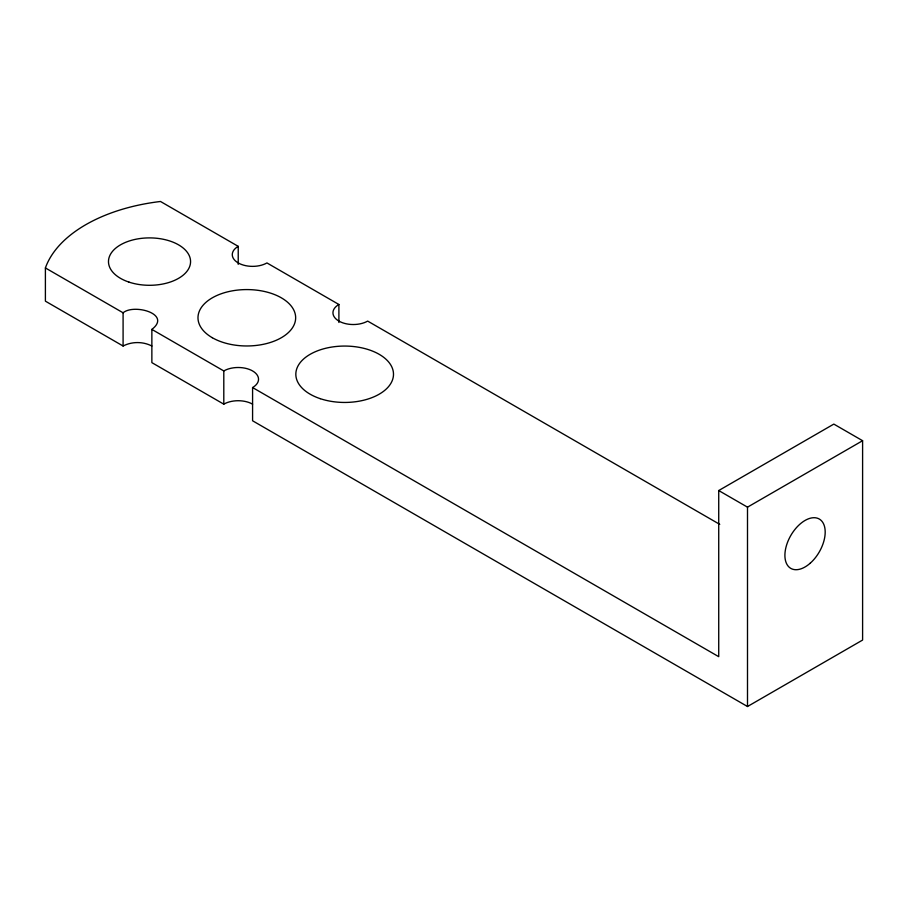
<?xml version="1.0" encoding="UTF-8"?>
<svg xmlns="http://www.w3.org/2000/svg" width="908" height="908" viewBox="0 0 908 908"><rect width="100%" height="100%" fill="white"/><g stroke="black" fill="none" stroke-linecap="round" stroke-linejoin="round"><path stroke-width="1.36" d="M252.583 404.162A20.351 11.747 0 0 0 223.799 404.162L151.863 362.632L151.863 329.4C172.089 313.975 133.941 303.488 123.091 312.795L45.4 267.939L45.4 301.161L123.091 346.016C131.91 341.431 143.033 341.431 151.863 346.016M252.583 387.546L718.727 656.677L718.727 490.547L833.828 424.093L862.6 440.709L862.6 640.061L747.5 706.515L252.583 420.779L252.583 387.546A20.351 11.747 0 0 0 252.583 370.941A20.351 11.747 0 0 0 223.799 370.941L151.863 329.4M718.727 490.547L747.5 507.163L862.6 440.709M238.225 264.353L238.225 246.352L160.5 201.485A147.856 85.363 0 0 0 45.4 267.939M338.9 322.476L338.9 304.486L266.941 262.934A20.305 11.725 0 0 1 238.225 262.934A20.305 11.725 0 0 1 238.225 246.352M719.738 524.359L367.672 321.091A20.351 11.747 0 0 1 338.9 321.091A20.351 11.747 0 0 1 338.9 304.486M747.5 507.163L747.5 706.515M223.799 370.941L223.799 404.162M123.091 312.795L123.091 346.016M128.993 282.116A41.042 23.699 0 0 0 190.567 261.595A41.042 23.699 0 0 0 128.993 241.074A41.042 23.699 0 0 0 128.993 282.116M212.29 337.708A48.828 28.193 0 0 0 293.988 325.075A48.828 28.193 0 0 0 234.185 290.537A48.828 28.193 0 0 0 212.29 337.708M810.265 563.164A28.489 16.446 -60 0 0 819.288 519.036A28.489 16.446 -60 0 0 785.59 548.92A28.489 16.446 -60 0 0 810.265 563.164M320.24 398.669A48.828 28.193 0 0 0 393.493 374.255A48.828 28.193 0 0 0 320.24 349.841A48.828 28.193 0 0 0 320.24 398.669"/></g></svg>
